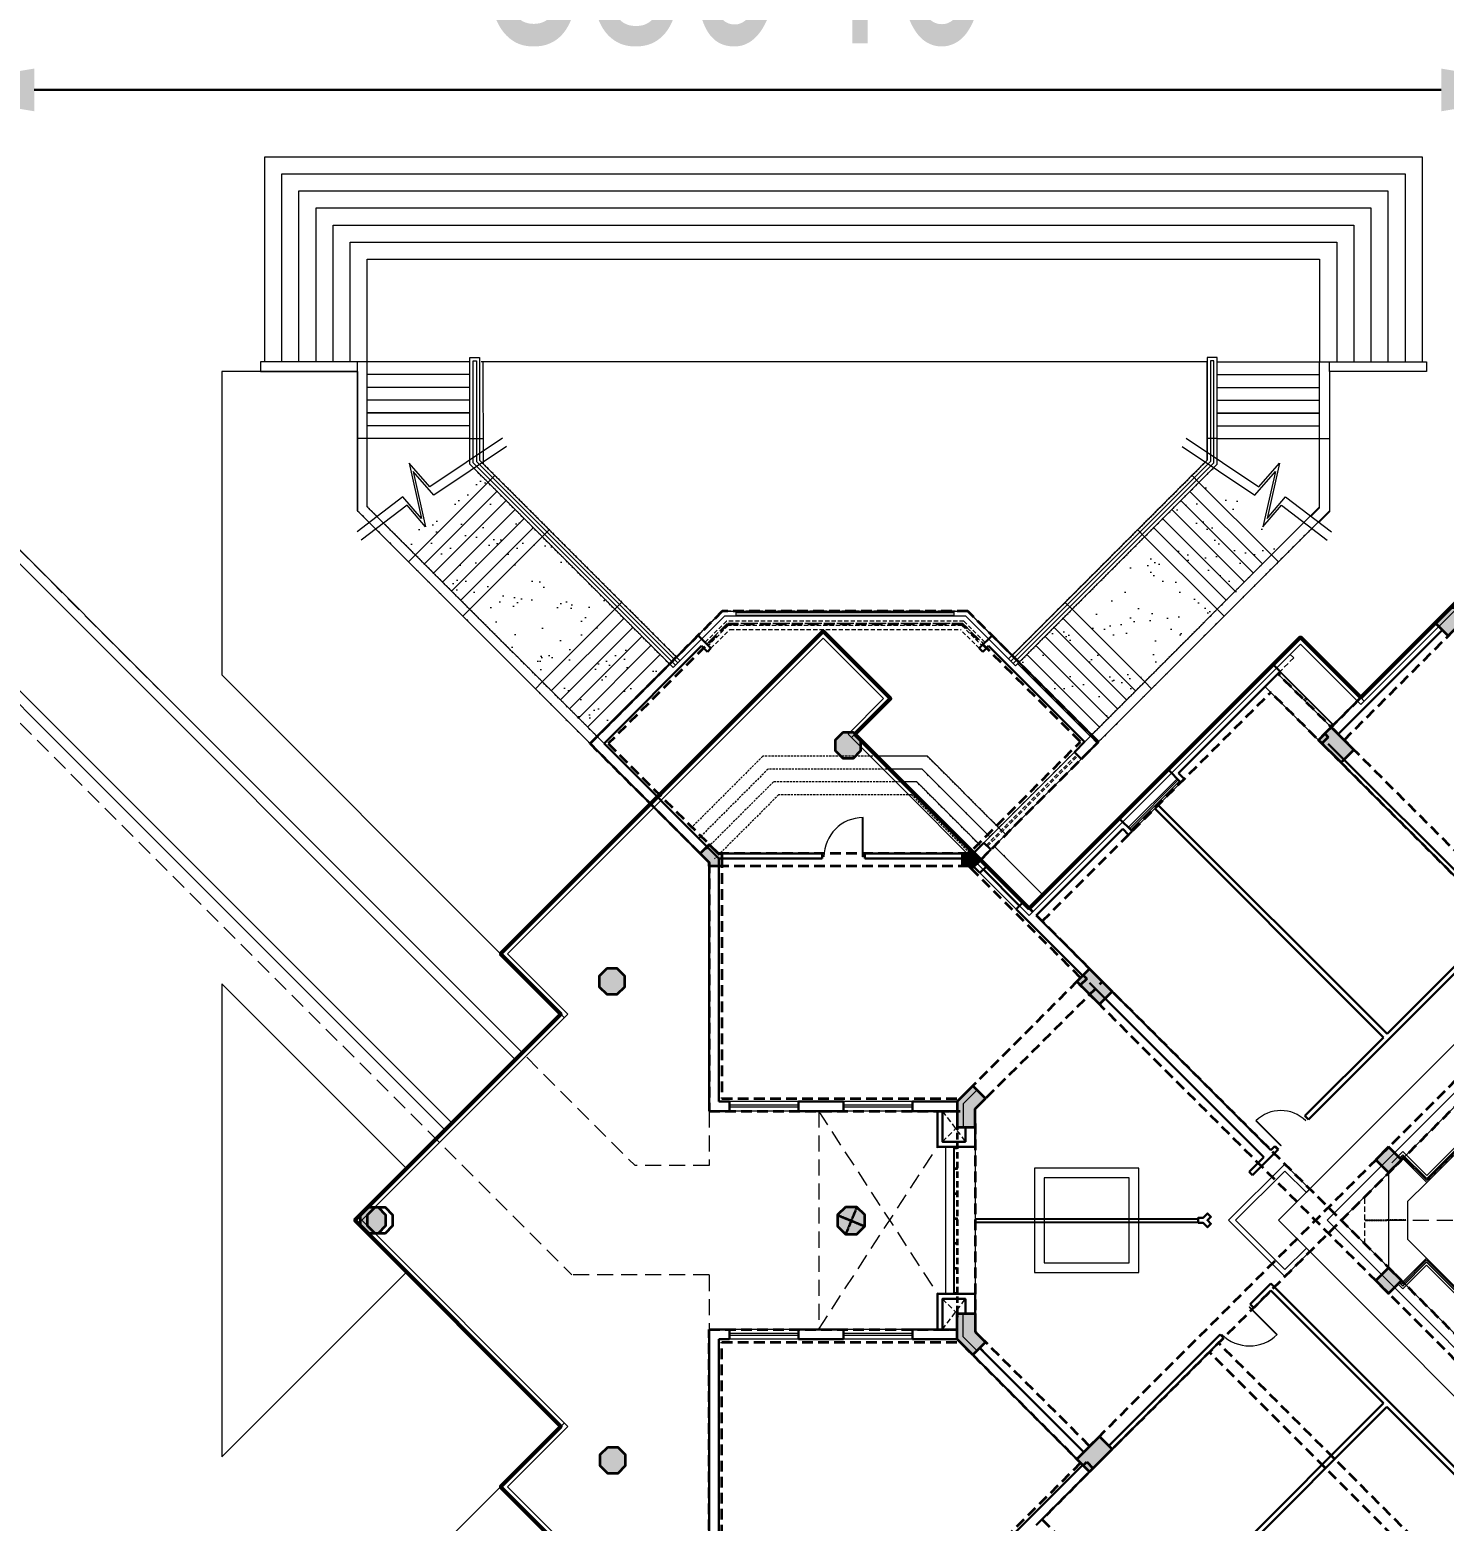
# Model space of a CAD drawing. Header units: inches. Extents: x 5542223 to 12533222, y 497239 to 5189502.
# Drawn here: x 7055711 to 7088826, y 2076613 to 2111526 of the extents above; entities that cross this region are included whole.
import ezdxf

# ---------------------------------------------------------------- set-up
doc = ezdxf.new("R2010")
doc.units = ezdxf.units.IN
doc.header["$MEASUREMENT"] = 0
for name, pattern in [('DASHED2', [0.375, 0.25, -0.125]), ('HIDDEN', [0.375, 0.25, -0.125]), ('HIDDEN2', [0.1875, 0.125, -0.0625]), ('HIDDENX2', [0.75, 0.5, -0.25])]:
    doc.linetypes.add(name, pattern=pattern)
doc.layers.get('0').update_dxf_attribs({"color": 1})
for name, color, linetype, lineweight in [('beam_primary', 7, 'HIDDENX2', 35), ('BlockSch', 7, 'Continuous', 30), ('C_ColHatch', 7, 'Continuous', 0), ('Column', 7, 'Continuous', 35), ('DOOR', 7, 'Continuous', 9), ('ELE', 7, 'Continuous', 13), ('Glass', 251, 'Continuous', 20), ('GLAZING', 7, 'Continuous', 13), ('landscape', 7, 'Continuous', 5), ('Level', 7, 'Continuous', 5), ('Low Wall', 7, 'Continuous', 25), ('Parapet', 253, 'Continuous', 9), ('PROJECTION', 7, 'HIDDEN', 18), ('Railling', 7, 'Continuous', 20), ('Ramp', 7, 'Continuous', 13), ('SchLandscape', 7, 'Continuous', 13), ('STAIR', 253, 'Continuous', 5), ('Stair_Projection', 7, 'HIDDEN2', 18), ('WALL', 7, 'Continuous', 30), ('WIN', 7, 'Continuous', 20)]:
    doc.layers.add(name, color=color, linetype=linetype, lineweight=lineweight)
doc.layers.add('BlkTAdmin', color=7, linetype='Continuous')
doc.layers.add('net', color=7, linetype='DASHED2')
doc.styles.add('NITIN', font='ARIALN.TTF', dxfattribs={"width": 0.75})
doc.dimstyles.new('Dim', dxfattribs={"dimtxt": 5000, "dimasz": 3000, "dimexe": 200, "dimexo": 100, "dimgap": 1000, "dimtad": 1, "dimtxsty": 'NITIN', "dimcen": 2.5, "dimdle": 2000, "dimclrd": 256, "dimclre": 256, "dimclrt": 256, "dimadec": 0, "dimazin": 0, "dimtfac": 1, "dimtmove": 0, "dimatfit": 3, "dimfxl": 1, "dimlwd": -1, "dimlwe": -1, "dimarcsym": 0})
doc.dimstyles.get("Standard").update_dxf_attribs({"dimtxt": 2.5, "dimasz": 2, "dimexe": 3, "dimexo": 5, "dimgap": 0.09, "dimtad": 1, "dimtoh": 1, "dimdec": 0, "dimzin": 0, "dimdsep": 46, "dimtxsty": 'Standard', "dimcen": 0.09, "dimclrd": 256, "dimclre": 256, "dimclrt": 256, "dimadec": 0, "dimazin": 0, "dimtfac": 1, "dimtdec": 4, "dimtofl": 0, "dimtmove": 0, "dimatfit": 3, "dimfxl": 1, "dimtvp": 500, "dimtolj": 1, "dimtzin": 0, "dimlwd": -1, "dimlwe": -1, "dimarcsym": 0})

# ---------------------------------------------------------------- blocks, each defined once
blk = doc.blocks.new('*D162')
at = {"layer": 'BlockSch', "ltscale": 0.1, "transparency": 16777216}
for p, q in [((7052817, 2110335), (7052817, 2109919)), ((7091757, 2110335), (7091757, 2109919)), ((7055817, 2110119), (7088757, 2110119))]:
    blk.add_line(p, q, dxfattribs=at)
for points in [[(7055817, 2110619), (7055817, 2109619), (7052817, 2110119)], [(7088757, 2110619), (7088757, 2109619), (7091757, 2110119)]]:
    blk.add_solid(points, dxfattribs=at)
at = {"layer": 'Defpoints', "color": 0, "ltscale": 0.1, "transparency": 16777216}
for p in [(7052817, 2110435), (7091757, 2110435), (7091757, 2110119)]:
    blk.add_point(p, dxfattribs=at)
at = {"layer": 'BlockSch', "ltscale": 0.1, "transparency": 16777216, "insert": (7072287, 2113672), "char_height": 5000, "attachment_point": 5, "style": 'NITIN'}
blk.add_mtext('38940', dxfattribs=at)
blk = doc.blocks.new('Door')
for p, q in [((0, 0.458), (0, 0.444)), ((0, 0.458), (0.917, 0.458)), ((0, 0.444), (0.917, 0.444))]:
    blk.add_line(p, q)
blk.add_arc((0, 0.458), 0.917, 270, 360)
blk = doc.blocks.new('COLUMN 750X425')
at = {"layer": 'beam_primary'}
blk.add_hatch(color=256, dxfattribs=at).paths.add_polyline_path([(-635, 212.5), (115, 212.5), (115, -212.5), (-635, -212.5)])
at = {"layer": 'Column'}
for p, q in [((0, 0), (0, 212.5)), ((115, 0), (0, 0))]:
    blk.add_line(p, q, dxfattribs=at)
blk.add_lwpolyline([(-635, 212.5), (115, 212.5), (115, -212.5), (-635, -212.5)], close=True, dxfattribs=at)
blk = doc.blocks.new('col450x615')
at = {"layer": 'C_ColHatch', "ltscale": 0.1}
blk.add_hatch(color=256, dxfattribs=at).paths.add_polyline_path([(-225, 225), (-225, -225), (225, -225), (225, 225)])
at = {"layer": 'Column', "ltscale": 0.1}
blk.add_lwpolyline([(-225, -225), (225, -225), (225, 225), (-225, 225)], close=True, dxfattribs=at)
blk = doc.blocks.new('Doorr')
for p, q in [((0, -0.458), (0, -0.444)), ((0, -0.444), (0.917, -0.444)), ((0, -0.458), (0.917, -0.458))]:
    blk.add_line(p, q)
blk.add_arc((0, -0.458), 0.917, 0, 90)
blk = doc.blocks.new('TerraceAdmin')
at = {"layer": 'Column', "color": 7}
blk.add_lwpolyline([(-63090, -17434), (-62914, -17258), (-62914, -17009), (-63090, -16833), (-63339, -16833), (-63515, -17009), (-63515, -17258), (-63339, -17434)], close=True, dxfattribs=at)
at = {"layer": 'landscape', "color": 7}
for p in [(-60882, 3067), (-56191, -4029)]:
    blk.add_line(p, (-60882, 662), dxfattribs=at)
blk.add_lwpolyline([(-43846, 2967), (-60818, 2967)], dxfattribs=at)
at = {"layer": 'Parapet', "color": 7, "ltscale": 0.1}
for p, q in [((-40252, -4897), (-40170, -4978)), ((-52094, -5751), (-52175, -5832)), ((-58978, -12309), (-58896, -12390)), ((-58978, -21957), (-58896, -21876))]:
    blk.add_line(p, q, dxfattribs=at)
at = {"layer": 'Parapet', "color": 7, "lineweight": 50, "ltscale": 0.1}
blk.add_lwpolyline([(-52838, -30925), (-60392, -23372), (-58978, -21957), (-63802, -17133), (-58978, -12309), (-60392, -10895), (-52838, -3341), (-51261, -4918), (-52094, -5751), (-48013, -9831), (-41666, -3483), (-40252, -4897), (-35354, -2), (-30458, -4897), (-29044, -3483), (-21704, -10822), (-23119, -12236), (-22300, -13055), (-24885, -15643), (-24885, -18623), (-22300, -21208), (-23120, -22029), (-21704, -23444), (-29044, -30784)], dxfattribs=at)
at = {"layer": 'Parapet', "color": 7, "ltscale": 0.1}
for points in [[(-52838, -30763), (-60229, -23372), (-58815, -21957), (-63639, -17133), (-58815, -12309), (-60229, -10895), (-52838, -3504), (-51424, -4918), (-52257, -5751), (-48013, -9994), (-41666, -3645), (-40252, -5060), (-35354, -164), (-30458, -5059), (-29044, -3645), (-21867, -10822), (-23281, -12236), (-22462, -13055), (-25000, -15595), (-25000, -18671), (-22463, -21208), (-23282, -22029), (-21867, -23444), (-26035, -27612)], [(-45446, -18356), (-45446, -15911), (-47891, -15911), (-47891, -18356), (-45446, -18356)], [(-41444, -16400), (-42028, -15816), (-43345, -17133), (-42028, -18450), (-41444, -17866), (-41526, -17785), (-42028, -18288), (-43183, -17133), (-42028, -15979), (-41526, -16482), (-41444, -16400)], [(-45677, -18127), (-45677, -16142), (-47662, -16142), (-47662, -18127), (-45677, -18127)]]:
    blk.add_lwpolyline(points, dxfattribs=at)
for points in [[(-42177, -17133), (-35355, -10311), (-28533, -17133), (-35355, -23955)], [(-35355, -22815), (-41037, -17133), (-35355, -11452), (-29674, -17133)], [(-35355, -22490), (-40711, -17133), (-35355, -11777), (-29999, -17133)]]:
    blk.add_lwpolyline(points, close=True, dxfattribs=at)
at = {"layer": 'STAIR', "color": 7, "ltscale": 0.6}
for p, q in [((-60042, -13374), (-80470, 7054)), ((-81340, 4954), (-61527, -14859))]:
    blk.add_line(p, q, dxfattribs=at)
at = {"layer": 'STAIR', "color": 7}
for p, q in [((-63512, 2967), (-66012, 2967)), ((-66012, 2967), (-66012, 2737)), ((-63742, 2737), (-63742, 2967)), ((-63512, -428), (-63512, 2967)), ((-61112, 567), (-61112, 3067)), ((-61112, 3067), (-60882, 3067)), ((-61037, 2992), (-60957, 2992)), ((-61037, 598), (-61037, 2992)), ((-60957, 2992), (-60957, 631)), ((-43616, 3067), (-43846, 3067)), ((-43846, 3067), (-43846, 662)), ((-43691, 2992), (-43771, 2992)), ((-43771, 2992), (-43771, 631)), ((-43691, 598), (-43691, 2992)), ((-43616, 567), (-43616, 3067)), ((-41216, -427), (-41216, 2967)), ((-41216, 2967), (-38716, 2967)), ((-40986, 2737), (-40986, 2967)), ((-38716, 2967), (-38716, 2737)), ((-66012, 2737), (-63742, 2737)), ((-63742, 2737), (-63742, -523)), ((-40986, 2737), (-40986, -522)), ((-38716, 2737), (-40986, 2737)), ((-63512, 1167), (-63742, 1167)), ((-61112, 1167), (-60801, 1167)), ((-43616, 1167), (-43846, 1167)), ((-41216, 1167), (-40986, 1167)), ((-56353, -4192), (-61112, 567)), ((-56300, -4139), (-61037, 598)), ((-56244, -4082), (-60957, 631)), ((-48496, -3992), (-43846, 662)), ((-43771, 631), (-48443, -4045)), ((-48387, -4101), (-43691, 598)), ((-48333, -4154), (-43616, 567)), ((-60688, 142), (-60525, 305)), ((-44040, 142), (-44202, 305)), ((-63742, -523), (-56881, -7384)), ((-56718, -7221), (-63512, -428)), ((-46583, -5798), (-41216, -427)), ((-40986, -522), (-46392, -5932)), ((-59415, -1131), (-59253, -968)), ((-45312, -1131), (-45475, -968)), ((-62385, -1554), (-62548, -1717)), ((-42342, -1554), (-42179, -1717)), ((-57719, -2828), (-57555, -2665)), ((-47009, -2829), (-47171, -2666)), ((-61113, -2827), (-61275, -2989)), ((-54876, -2991), (-54876, -2876)), ((-54876, -2903), (-49775, -2904)), ((-54876, -2963), (-49775, -2964)), ((-49775, -2992), (-49775, -2877)), ((-43615, -2828), (-43453, -2989)), ((-59416, -4525), (-59578, -4687)), ((-45311, -4525), (-45148, -4688)), ((-58144, -5798), (-58307, -5961)), ((-46583, -5798), (-49314, -8530)), ((-46393, -5933), (-49152, -8693)), ((-46583, -5798), (-46421, -5961)), ((-48725, -7941), (-48562, -8104)), ((-47696, -9514), (-48834, -8375))]:
    blk.add_line(p, q, dxfattribs=at)
for points in [[(-65912, 2967), (-65912, 7767), (-38816, 7767), (-38816, 2967)], [(-65512, 2967), (-65512, 7367), (-39216, 7367), (-39216, 2967)], [(-65112, 2967), (-65112, 6967), (-39616, 6967), (-39616, 2967)], [(-64712, 2967), (-64712, 6567), (-40016, 6567), (-40016, 2967)], [(-64312, 2967), (-64312, 6167), (-40416, 6167), (-40416, 2967)], [(-63912, 2967), (-63912, 5767), (-40816, 5767), (-40816, 2967)], [(-63512, 2967), (-63512, 5367), (-41216, 5367), (-41216, 2967)], [(-61112, 2967), (-63512, 2967)], [(-43616, 2967), (-41216, 2967)], [(-61112, 2667), (-63512, 2667)], [(-43616, 2667), (-41216, 2667)], [(-61112, 2367), (-63512, 2367)], [(-43616, 2367), (-41216, 2367)], [(-61112, 2067), (-63512, 2067)], [(-61112, 1767), (-63512, 1767)], [(-43616, 2067), (-41216, 2067)], [(-43616, 1767), (-41216, 1767)], [(-61112, 1467), (-63512, 1467)], [(-43616, 1467), (-41216, 1467)], [(-61112, 1167), (-63512, 1167)], [(-43616, 1167), (-41216, 1167)], [(-60688, 142), (-62385, -1554)], [(-44040, 142), (-42342, -1554)], [(-60476, -70), (-62173, -1766)], [(-60264, -282), (-61961, -1979)], [(-44464, -282), (-42766, -1979)], [(-44252, -70), (-42554, -1767)], [(-60052, -494), (-61749, -2191)], [(-44676, -494), (-42978, -2191)], [(-59839, -706), (-61537, -2403)], [(-59627, -919), (-61325, -2615)], [(-45100, -919), (-43402, -2615)], [(-44888, -707), (-43190, -2403)], [(-59415, -1131), (-61113, -2827)], [(-45312, -1131), (-43615, -2828)], [(-57719, -2828), (-59416, -4525)], [(-57507, -3041), (-59204, -4737)], [(-48333, -4154), (-49496, -2992), (-55152, -2991), (-56353, -4192)], [(-48415, -3910), (-49449, -2877), (-55200, -2876), (-56272, -3948)], [(-47221, -3041), (-45523, -4737)], [(-47009, -2829), (-45311, -4525)], [(-57295, -3253), (-58992, -4949)], [(-57083, -3465), (-58780, -5162)], [(-47645, -3465), (-45947, -5162)], [(-47433, -3253), (-45735, -4949)], [(-56870, -3677), (-58568, -5374)], [(-47857, -3677), (-46159, -5374)], [(-56658, -3889), (-58356, -5586)], [(-56446, -4102), (-58144, -5798)], [(-48281, -4102), (-46584, -5798)], [(-48069, -3890), (-46371, -5586)], [(-48725, -7941), (-50398, -6269), (-51576, -6269)], [(-48937, -8153), (-50522, -6569), (-51276, -6569)], [(-49149, -8365), (-50646, -6869), (-50976, -6869)]]:
    blk.add_lwpolyline(points, dxfattribs=at)
at = {"layer": 'STAIR', "color": 7, "ltscale": 0.6}
blk.add_lwpolyline([(-81435, 4724), (-61690, -15021), (-59880, -13211), (-80375, 7284), (-81435, 7284)], dxfattribs=at)
blk = doc.blocks.new('Admin')
at = {"layer": 'Column'}
for points in [[(25713, 13798), (25474, 13559), (25173, 13859), (25537, 14223), (26140, 14223), (26140, 13798)], [(11296, 11296), (11120, 11120), (11120, 10871), (11296, 10695), (11545, 10695), (11721, 10871), (11721, 11120), (11545, 11296)], [(8381, 8465), (8469, 8465), (8469, 8165), (8169, 8165), (8169, 8252), (7957, 8465), (8169, 8677)], [(14102, 8165), (14102, 8465), (14252, 8465), (14314, 8527), (14527, 8315), (14314, 8102), (14252, 8165)], [(5770, 5770), (5594, 5594), (5594, 5345), (5770, 5169), (6019, 5169), (6195, 5345), (6195, 5594), (6019, 5770)], [(14401, 2485), (14641, 2724), (14340, 3025), (13976, 2661), (13976, 2058), (14401, 2058)], [(176, 176), (0, 0), (0, -249), (176, -425), (425, -425), (601, -249), (601, 0), (425, 176)], [(11364, 187), (11177, 1), (11177, -263), (11364, -449), (11627, -449), (11814, -263), (11814, 1), (11627, 187)], [(14401, -2734), (14641, -2973), (14340, -3274), (13976, -2910), (13976, -2307), (14401, -2307)], [(5788, -5439), (5612, -5615), (5612, -5864), (5788, -6040), (6037, -6040), (6213, -5864), (6213, -5615), (6037, -5439)]]:
    blk.add_hatch(color=256, dxfattribs=at).paths.add_polyline_path(points)
at = {"layer": 'landscape'}
h = blk.add_hatch(dxfattribs=at)
h.set_pattern_fill('AR-SAND', color=256, scale=500, style=0)
h.set_pattern_definition([(322.5, (690997.15, 105131.7), (-31.4967, -963.4119), [0, -760, 0, -850, 0, -812.5]), (352.5, (690997.1, 105131.7), (884.8884, -1411.073), [0, -410, 0, -685, 0, -262.5]), (32.5, (690382.15, 105131.7), (1557.0709, -2.8295), [0, -250, 0, -900, 0, -1175]), (42.5, (690382.1, 105131.7), (1503.0633, -438.8378), [0, -125, 0, -590, 0, -675])])
h.paths.add_polyline_path([(7242, 12899), (5545, 11202), (1019, 15728), (1471, 16180), (1531, 16109), (1507, 16216), (2716, 17425)])
h = blk.add_hatch(dxfattribs=at)
h.set_pattern_fill('AR-SAND', color=256, scale=500, style=0)
h.set_pattern_definition([(217.5, (-668293.05, 105131.7), (31.4967, -963.4119), [0, -760, 0, -850, 0, -812.5]), (187.5, (-668293, 105131.7), (-884.8884, -1411.073), [0, -410, 0, -685, 0, -262.5]), (147.5, (-667678.05, 105131.7), (-1557.0709, -2.8295), [0, -250, 0, -900, 0, -1175]), (137.5, (-667678, 105131.7), (-1503.0633, -438.8378), [0, -125, 0, -590, 0, -675])])
h.paths.add_polyline_path([(15462, 12899), (17159, 11202), (21685, 15728), (21233, 16180), (21173, 16109), (21197, 16216), (19988, 17425)])
at = {"layer": 'beam_primary', "ltscale": 500}
for p, q in [((8477, 14134), (5382, 11039)), ((14228, 14133), (8477, 14134)), ((17286, 11077), (14228, 14133)), ((22434, 11120), (25537, 14223)), ((23035, 11120), (25713, 13798)), ((15663, 7178), (21375, 12890)), ((39567, -5412), (21484, 12672)), ((35325, 12234), (15964, -7127)), ((15965, 6877), (21320, 12235)), ((40681, -7127), (21320, 12235)), ((5382, 11039), (8169, 8252)), ((14527, 8315), (17286, 11077)), ((33610, 11120), (17078, -5412)), ((14252, 8465), (8381, 8465)), ((8169, 8252), (8169, 2431)), ((14252, 8165), (8469, 8165)), ((17078, 5764), (14527, 8315)), ((13976, 2661), (16778, 5463)), ((14399, 2485), (17379, 5464)), ((33610, -11369), (16777, 5464)), ((35325, -12483), (17608, 5234)), ((8169, 2431), (14044, 2431)), ((14401, 2146), (14401, -2395)), ((17078, -5412), (14399, -2734)), ((16927, -5863), (14099, -3034)), ((25451, -8353), (20094, -2996)), ((25238, -8565), (19882, -3209)), ((15964, -7127), (21320, -12483))]:
    blk.add_line(p, q, dxfattribs=at)
at = {"layer": 'beam_primary', "ltscale": 300}
for p, q in [((13631, 2431), (13988, 2431)), ((13976, 2146), (13976, -2395)), ((13631, -2680), (13988, -2680))]:
    blk.add_line(p, q, dxfattribs=at)
at = {"layer": 'beam_primary'}
for p, q in [((11627, 187), (11364, -449)), ((11186, -5), (11814, -263))]:
    blk.add_line(p, q, dxfattribs=at)
at = {"layer": 'beam_primary', "ltscale": 500}
for points in [[(16866, 5552), (14102, 8314), (16861, 11077), (14104, 13833), (8601, 13834), (5807, 11039), (8469, 8377), (8469, 2731), (14044, 2731)], [(15664, -7426), (14527, -8564), (17286, -11325), (14228, -14382), (8477, -14383), (5382, -11288), (8169, -8501), (8169, -2680), (13976, -2680)], [(16866, -5801), (14102, -8563), (16861, -11326), (14104, -14082), (8601, -14082), (5807, -11288), (8469, -8626), (8469, -2980), (14044, -2980)]]:
    blk.add_lwpolyline(points, dxfattribs=at)
at = {"layer": 'Column'}
blk.add_line((16940, -5550), (16777, -5713), dxfattribs=at)
at = {"layer": 'Column', "ltscale": 0.1}
for points in [[(25713, 13798), (25474, 13559), (25173, 13859), (25537, 14223), (26140, 14223), (26140, 13798)], [(14401, 2485), (14641, 2724), (14340, 3025), (13976, 2661), (13976, 2058), (14401, 2058)], [(14401, -2734), (14641, -2973), (14340, -3274), (13976, -2910), (13976, -2307), (14401, -2307)]]:
    blk.add_lwpolyline(points, close=True, dxfattribs=at)
at = {"layer": 'Column'}
for points in [[(11296, 11296), (11120, 11120), (11120, 10871), (11296, 10695), (11545, 10695), (11721, 10871), (11721, 11120), (11545, 11296)], [(8381, 8465), (8469, 8465), (8469, 8165), (8169, 8165), (8169, 8252), (7957, 8465), (8169, 8677)], [(5770, 5770), (5594, 5594), (5594, 5345), (5770, 5169), (6019, 5169), (6195, 5345), (6195, 5594), (6019, 5770)], [(176, 176), (0, 0), (0, -249), (176, -425), (425, -425), (601, -249), (601, 0), (425, 176)], [(11364, 187), (11177, 1), (11177, -263), (11364, -449), (11627, -449), (11814, -263), (11814, 1), (11627, 187)], [(5788, -5439), (5612, -5615), (5612, -5864), (5788, -6040), (6037, -6040), (6213, -5864), (6213, -5615), (6037, -5439)]]:
    blk.add_lwpolyline(points, close=True, dxfattribs=at)
for points in [[(14102, 8165), (14102, 8465), (14252, 8465), (14314, 8527), (14527, 8315), (14314, 8102), (14252, 8165), (14102, 8165)], [(14152, 8265), (14102, 8315), (14102, 8315)]]:
    blk.add_lwpolyline(points, dxfattribs=at)
at = {"layer": 'ELE', "ltscale": 0.1}
for points in [[(14440, 2925), (14118, 2602), (14118, 2058)], [(14440, -3174), (14118, -2851), (14118, -2307)]]:
    blk.add_lwpolyline(points, dxfattribs=at)
at = {"layer": 'Glass', "linetype": 'DASHED2', "ltscale": 400}
for p, q in [((8594, 13848), (8112, 13366)), ((8615, 13798), (8147, 13330)), ((14110, 13848), (8594, 13848)), ((14089, 13798), (8615, 13798)), ((14089, 13798), (14557, 13330)), ((14110, 13848), (14592, 13366)), ((14659, 8659), (16780, 10780)), ((14685, 8633), (16807, 10754))]:
    blk.add_line(p, q, dxfattribs=at)
at = {"layer": 'Glass', "ltscale": 3}
for p, q in [((21527, 12717), (22779, 11465)), ((21538, 12727), (22789, 11476)), ((18012, 9042), (19154, 10184)), ((18039, 9016), (19181, 10158)), ((14583, 8082), (15431, 7233)), ((14597, 8096), (15445, 7247)), ((10260, 2571), (8645, 2571)), ((10260, 2521), (8645, 2521)), ((12933, 2571), (11318, 2571)), ((12933, 2521), (11318, 2521)), ((13898, -1849), (13898, 1600)), ((13898, 1600), (13913, 1600)), ((13913, -1849), (13913, 1600)), ((13898, -1849), (13913, -1849)), ((10260, -2770), (8645, -2770)), ((12933, -2770), (11318, -2770)), ((10260, -2820), (8645, -2820)), ((12933, -2820), (11318, -2820))]:
    blk.add_line(p, q, dxfattribs=at)
for points in [[(27035, 3992), (26829, 3786), (27386, 3229), (24969, 812), (24412, 1369), (24353, 1310)], [(27038, 3988), (26836, 3786), (27393, 3229), (24969, 805), (24412, 1362), (24356, 1306)], [(24326, -1579), (24409, -1662), (24965, -1106), (27334, -3474), (26777, -4031), (27011, -4265)], [(24329, -1576), (24409, -1655), (24965, -1099), (27341, -3474), (26784, -4031), (27014, -4261)]]:
    blk.add_lwpolyline(points, dxfattribs=at)
at = {"layer": 'GLAZING'}
for points in [[(21554, 12690), (21527, 12717), (21483, 12672), (21509, 12646)], [(22166, 12078), (22140, 12104), (22095, 12060), (22122, 12033)], [(22779, 11465), (22752, 11492), (22708, 11447), (22735, 11421)], [(13976, 1561), (13976, 1598), (13913, 1598), (13913, 1561)], [(13976, 1101), (13976, 1063), (13913, 1063), (13913, 1101)], [(13976, 518), (13976, 481), (13913, 481), (13913, 518)], [(13976, -64), (13976, -102), (13913, -102), (13913, -64)], [(13976, -647), (13976, -685), (13913, -685), (13913, -647)], [(13976, -1230), (13976, -1267), (13913, -1267), (13913, -1230)], [(13976, -1811), (13976, -1849), (13913, -1849), (13913, -1811)]]:
    blk.add_lwpolyline(points, close=True, dxfattribs=at)
at = {"layer": 'Level', "linetype": 'DASHED2', "ltscale": 400}
for p, q in [((7910, 13567), (8476, 14133)), ((14228, 14133), (8476, 14133)), ((14794, 13567), (14228, 14133)), ((8572, 13903), (8073, 13404)), ((8211, 13267), (8652, 13708)), ((14133, 13903), (8572, 13903)), ((8652, 13708), (14052, 13708)), ((14493, 13267), (14052, 13708)), ((14133, 13903), (14631, 13404)), ((16722, 10838), (14601, 8717)), ((14765, 8553), (16886, 10674))]:
    blk.add_line(p, q, dxfattribs=at)
at = {"layer": 'Level'}
blk.add_line((24076, 985), (24076, -1235), dxfattribs=at)
blk.add_lwpolyline([(24969, 765), (24523, 318), (24523, -567), (24965, -1010)], dxfattribs=at)
at = {"layer": 'Low Wall'}
for p, q in [((14398, -89), (19617, -89)), ((14398, -164), (19617, -164))]:
    blk.add_line(p, q, dxfattribs=at)
at = {"layer": 'PROJECTION', "ltscale": 1500}
for p, q in [((-17184, 24777), (6437, 1156)), ((-18307, 21855), (4953, -1404)), ((8169, 2423), (8169, 1156)), ((10735, 2423), (10735, -2672)), ((10735, 2423), (13516, -1849)), ((10735, -2672), (13516, 1600)), ((8169, 1156), (6437, 1156)), ((23520, -124), (33126, -124)), ((8169, -1404), (4953, -1404)), ((8169, -1404), (8169, -2672))]:
    blk.add_line(p, q, dxfattribs=at)
at = {"layer": 'PROJECTION', "ltscale": 500}
for p, q in [((21693, 13208), (21320, 12835)), ((21856, 13045), (21483, 12672)), ((21857, 13045), (21694, 13207)), ((13631, 2431), (14171, 1715)), ((13631, 1715), (13976, 2058)), ((13631, -2680), (14171, -1964)), ((13631, -1964), (13976, -2307))]:
    blk.add_line(p, q, dxfattribs=at)
for points in [[(24073, -1232), (23520, -678), (23520, 428), (24413, 1321), (24969, 765), (27433, 3229)], [(27430, -3474), (24965, -1010), (24409, -1567), (24373, -1532)]]:
    blk.add_lwpolyline(points, dxfattribs=at)
at = {"layer": 'Railling', "ltscale": 0.1}
blk.add_lwpolyline([(26830, 3902), (26714, 3786), (27271, 3229), (24969, 927), (24412, 1484), (24149, 1221)], dxfattribs=at)
at = {"layer": 'Railling'}
for points in [[(27014, 4012), (26788, 3786), (27345, 3229), (24969, 853), (24412, 1410), (24332, 1330)], [(27058, 3968), (26876, 3786), (27433, 3229), (24969, 765), (24412, 1322), (24377, 1286)], [(24373, -1532), (24409, -1567), (24965, -1010), (27430, -3474), (26873, -4031), (27058, -4217)], [(24292, -1613), (24409, -1730), (24965, -1173), (27267, -3474), (26710, -4031), (26977, -4298)], [(24353, -1552), (24409, -1608), (24965, -1051), (27389, -3474), (26832, -4031), (27038, -4237)]]:
    blk.add_lwpolyline(points, dxfattribs=at)
at = {"layer": 'STAIR'}
for p, q in [((166, 19975), (-2334, 19975)), ((-2334, 19975), (-2334, 19745)), ((166, 16581), (166, 19975)), ((2566, 17676), (2566, 20075)), ((2566, 20075), (2796, 20075)), ((2641, 20000), (2721, 20000)), ((2641, 17726), (2641, 20000)), ((2721, 20000), (2721, 17780)), ((2796, 20075), (2796, 17830)), ((20062, 20075), (19832, 20075)), ((19832, 20075), (19832, 17857)), ((19987, 20000), (19907, 20000)), ((19907, 20000), (19907, 17806)), ((19987, 17753), (19987, 20000)), ((20062, 17702), (20062, 20075)), ((22462, 16557), (22462, 19975)), ((22462, 19975), (24962, 19975)), ((24962, 19975), (24962, 19745)), ((-2334, 19745), (-64, 19745)), ((-64, 19745), (-64, 16486)), ((22692, 19745), (22692, 16461)), ((24962, 19745), (22692, 19745)), ((2641, 17606), (2641, 17606)), ((22264, 16358), (22462, 16557)), ((22692, 16461), (22459, 16228))]:
    blk.add_line(p, q, dxfattribs=at)
for points in [[(-2234, 19975), (-2234, 24775), (24862, 24775), (24862, 19975)], [(-1834, 19975), (-1834, 24375), (24462, 24375), (24462, 19975)], [(-1434, 19975), (-1434, 23975), (24062, 23975), (24062, 19975)], [(-1034, 19975), (-1034, 23575), (23662, 23575), (23662, 19975)], [(-634, 19975), (-634, 23175), (23262, 23175), (23262, 19975)], [(-234, 19975), (-234, 22775), (22862, 22775), (22862, 19975)], [(166, 19975), (166, 22375), (22462, 22375), (22462, 19975)], [(2566, 19975), (166, 19975)], [(19832, 19975), (2860, 19975)], [(20062, 19975), (22462, 19975)], [(2566, 19675), (166, 19675)], [(20062, 19675), (22462, 19675)], [(2566, 19375), (166, 19375)], [(20062, 19375), (22462, 19375)], [(2566, 19075), (166, 19075)], [(20062, 19075), (22462, 19075)], [(2566, 18775), (166, 18775)], [(20062, 18775), (22462, 18775)], [(3330, 18189), (1628, 17047), (1143, 17600), (1436, 16305), (1001, 16814), (-70, 15997)], [(2566, 18475), (166, 18475)], [(2566, 18175), (166, 18175)], [(19337, 18189), (21039, 17047), (21524, 17600), (21231, 16305), (21666, 16814), (22737, 15997)], [(20062, 18475), (22462, 18475)], [(20062, 18175), (22462, 18175)], [(3425, 17993), (1723, 16852), (1238, 17405), (1531, 16109), (1096, 16618), (25, 15801)], [(19242, 17993), (20944, 16852), (21429, 17405), (21136, 16109), (21571, 16618), (22642, 15801)], [(7611, 13267), (5489, 11146)]]:
    blk.add_lwpolyline(points, dxfattribs=at)
at = {"layer": 'Stair_Projection', "ltscale": 400}
for p, q in [((7405, 13061), (2855, 17611)), ((19802, 17641), (15263, 13099)), ((15425, 12936), (19983, 17496)), ((-64, 16486), (211, 16211)), ((395, 16352), (166, 16581)), ((5545, 11202), (547, 16200)), ((22097, 16217), (17123, 11239)), ((22282, 16076), (17286, 11077)), ((363, 16059), (5382, 11039)), ((9423, 10738), (7716, 9031)), ((13280, 10738), (9423, 10738)), ((14953, 9066), (13280, 10738)), ((9547, 10438), (7928, 8819)), ((9672, 10138), (8084, 8551)), ((13155, 10438), (9547, 10438)), ((13031, 10138), (9672, 10138)), ((14528, 8642), (13031, 10138)), ((14741, 8854), (13155, 10438)), ((9796, 9838), (8297, 8339)), ((12907, 9838), (9796, 9838)), ((14316, 8430), (12907, 9838)), ((14845, 8633), (15982, 7495))]:
    blk.add_line(p, q, dxfattribs=at)
for points in [[(19832, 17857), (19832, 19975), (2796, 19975), (2796, 17830)], [(7242, 12899), (2661, 17480)], [(2855, 17611), (7405, 13061), (8477, 14134), (14228, 14133), (15263, 13099), (19802, 17641)]]:
    blk.add_lwpolyline(points, dxfattribs=at)
at = {"layer": 'WALL', "ltscale": 3}
for p, q in [((22734, 11421), (25173, 13860)), ((22897, 11258), (25336, 13697)), ((14665, -3274), (14503, -3111))]:
    blk.add_line(p, q, dxfattribs=at)
at = {"layer": 'WALL'}
for p, q in [((5382, 11039), (7910, 13567)), ((7992, 13323), (5708, 11039)), ((7910, 13567), (8211, 13267)), ((8129, 13185), (7992, 13323)), ((14794, 13567), (14493, 13267)), ((14575, 13185), (14713, 13323)), ((16960, 11077), (14713, 13323)), ((17286, 11076), (14794, 13567)), ((8211, 13267), (8129, 13185)), ((14493, 13267), (14575, 13185)), ((21538, 12727), (21375, 12890)), ((5382, 11039), (8169, 8252)), ((5708, 11039), (8399, 8348)), ((16722, 10838), (16960, 11077)), ((16885, 10675), (16722, 10838)), ((15826, 7015), (17852, 9041)), ((10817, 8465), (8381, 8465)), ((10817, 8465), (10817, 8350)), ((14252, 8465), (11817, 8465)), ((11817, 8465), (11817, 8350)), ((14364, 8477), (14602, 8716)), ((14765, 8553), (14602, 8716)), ((8169, 8252), (8169, 2431)), ((10817, 8350), (8381, 8350)), ((8399, 8348), (8399, 2661)), ((14252, 8350), (11817, 8350)), ((14671, 8170), (14508, 8007)), ((15357, 7159), (15520, 7322)), ((15357, 7159), (16915, 5601)), ((17077, 5764), (15826, 7015)), ((8169, -8501), (8169, -2680)), ((8399, -8597), (8399, -2910)), ((16777, -5713), (16940, -5550))]:
    blk.add_line(p, q, dxfattribs=at)
at = {"layer": 'WALL', "ltscale": 0.6}
for p, q in [((18913, 10427), (21375, 12890)), ((19157, 10346), (21538, 12727)), ((18602, 9515), (23959, 4158)), ((18683, 9596), (24040, 4239)), ((24040, 4239), (25880, 6079)), ((22200, 2237), (25898, 5935)), ((22118, 2318), (23959, 4158)), ((22118, 2318), (22200, 2237)), ((21492, 1530), (20894, 933)), ((21410, 1611), (21320, 1521)), ((21320, -1607), (20839, -2088)), ((25970, -6257), (21320, -1607)), ((20921, -2170), (20839, -2088)), ((23958, -4408), (21320, -1770)), ((20132, -2795), (17526, -5401)), ((20214, -2877), (20132, -2795)), ((18602, -9764), (23958, -4408)), ((18683, -9845), (24039, -4489)), ((25888, -6338), (24039, -4489))]:
    blk.add_line(p, q, dxfattribs=at)
at = {"layer": 'WALL', "ltscale": 0.5}
for p, q in [((17286, 11076), (16885, 10675)), ((26677, 6878), (22593, 10961)), ((26749, 6950), (22665, 11033)), ((19213, 10127), (18913, 10427)), ((19294, 10208), (19157, 10345)), ((19294, 10208), (19213, 10127)), ((17771, 9285), (15663, 7178)), ((18071, 8985), (17771, 9285)), ((17990, 8904), (17853, 9041)), ((18071, 8985), (17990, 8904)), ((14765, 8553), (14527, 8315)), ((14508, 8007), (14363, 8151)), ((14671, 8170), (14527, 8315)), ((15663, 7178), (15520, 7322)), ((17159, 5682), (15827, 7015)), ((21320, 1521), (17077, 5764)), ((21157, 1358), (17077, 5439)), ((8399, 2661), (8645, 2661)), ((8645, 2431), (8645, 2661)), ((10260, 2431), (10260, 2661)), ((10260, 2661), (11318, 2661)), ((11318, 2431), (11318, 2661)), ((12933, 2431), (12933, 2661)), ((12933, 2661), (13988, 2661)), ((8169, 2431), (8645, 2431)), ((10260, 2431), (11318, 2431)), ((12933, 2431), (13516, 2431)), ((13631, 2431), (13988, 2431)), ((21320, -1770), (20921, -2170)), ((8169, -2680), (8645, -2680)), ((8645, -2680), (8645, -2910)), ((10260, -2680), (11318, -2680)), ((10260, -2680), (10260, -2910)), ((11318, -2680), (11318, -2910)), ((12933, -2680), (12933, -2910)), ((12933, -2680), (13516, -2680)), ((13631, -2680), (13988, -2680)), ((8399, -2910), (8645, -2910)), ((10260, -2910), (11318, -2910)), ((12933, -2910), (13988, -2910)), ((14501, -3112), (16940, -5550)), ((20214, -2877), (16996, -6094)), ((14339, -3274), (16777, -5713)), ((16915, -5850), (15153, -7613)), ((17078, -6013), (15826, -7264))]:
    blk.add_line(p, q, dxfattribs=at)
at = {"layer": 'WALL', "lineweight": 35, "ltscale": 0.6}
blk.add_line((21410, 1611), (21492, 1530), dxfattribs=at)
at = {"layer": 'WALL', "ltscale": 0.1}
for p in [(21157, 1358), (20894, 933)]:
    blk.add_line(p, (20813, 1014), dxfattribs=at)
at = {"layer": 'WALL'}
for points in [[(13516, 2431), (13516, 1600), (14401, 1600), (14401, 2060)], [(13631, 2431), (13631, 1715), (14171, 1715), (14171, 2060)], [(13516, -2680), (13516, -1849), (14401, -1849), (14401, -2309)], [(13631, -2680), (13631, -1964), (14171, -1964), (14171, -2309)]]:
    blk.add_lwpolyline(points, dxfattribs=at)
at = {"layer": 'WALL', "ltscale": 0.5}
blk.add_lwpolyline([(19617, -182), (19617, -67), (19732, -67), (19837, 38), (19918, -43), (19837, -124), (19918, -206), (19837, -287), (19732, -182), (19617, -182)], dxfattribs=at)
at = {"layer": 'WIN', "ltscale": 3}
for p, q in [((21483, 12672), (22735, 11421)), ((21183, 12371), (22434, 11120)), ((17769, 9285), (18911, 10427)), ((17981, 9073), (19123, 10215)), ((18070, 8985), (19212, 10127)), ((14671, 8170), (15520, 7322)), ((14508, 8007), (15357, 7159)), ((10260, 2661), (8645, 2661)), ((12933, 2661), (11318, 2661)), ((10260, 2431), (8645, 2431)), ((12933, 2431), (11318, 2431)), ((13701, 1600), (13701, -1849)), ((13898, 1600), (13898, -1849)), ((14401, 1600), (14401, -1849)), ((10260, -2680), (8645, -2680)), ((12933, -2680), (11318, -2680)), ((10260, -2910), (8645, -2910)), ((12933, -2910), (11318, -2910))]:
    blk.add_line(p, q, dxfattribs=at)
at = {"layer": 'Column'}
for p, rotation in [((22666, 11189), 135), ((17009, 5532), 135), ((17009, -5781), 225)]:
    blk.add_blockref('COLUMN 750X425', p, dxfattribs=dict(at, rotation=rotation))
at = {"layer": 'Column', "xscale": 0.9444444444518924, "yscale": 0.9444444444961844, "zscale": 0.9444444444445667, "rotation": 225}
for p in [(24076, 1293), (24076, -1535)]:
    blk.add_blockref('col450x615', p, dxfattribs=at)
at = {"layer": 'DOOR', "ltscale": 0.1, "zscale": 1000}
for p, xscale, yscale, rotation in [((11317, 8387), 1000, 1000, 90), ((14888, -8063), -999.9999999999836, 999.9999999999999, 315)]:
    blk.add_blockref('Doorr', p, dxfattribs=dict(at, xscale=xscale, yscale=yscale, rotation=rotation))
at = {"layer": 'DOOR', "ltscale": 0.6}
for p, xscale, yscale, zscale, rotation in [((21846, 1912), 900.0000000000182, 900.0000000000002, 900, 135.0000000000105), ((20497, -2472), 999.9999999999836, 999.9999999999999, 1000, 315)]:
    blk.add_blockref('Door', p, dxfattribs=dict(at, xscale=xscale, yscale=yscale, zscale=zscale, rotation=rotation))
at = {"layer": 'net'}
blk.add_leader([(24486, -118), (23520, -132)], dimstyle='Standard', dxfattribs=at)

msp = doc.modelspace()

# ---------------------------------------------------------------- linework, layer by layer
msp.add_circle((6864263.374, 1819279.277), 1322040.52)
at = {"layer": 'SchLandscape', "ltscale": 0.1}
msp.add_lwpolyline([(7078710.269, 2096878.56), (7083279.584, 2101450.583), (7083279.584, 2103755.338), (7066320.192, 2103755.338), (7066326.028, 2101367.715), (7070852.207, 2096841.535), (7071924.283, 2097913.611), (7077675.482, 2097913.108)], close=True, dxfattribs=at)
for points in [[(7066733.124, 2089894.025), (7070244.095, 2093404.996), (7063383.135, 2100265.956), (7063383.135, 2103525.338), (7060204.779, 2103525.338), (7060204.779, 2096422.37), (7066733.124, 2089894.025)], [(7064533.082, 2084865.555), (7060204.779, 2089193.859), (7060204.779, 2078117.292)], [(7060204.779, 2078117.292), (7064533.082, 2082445.595)], [(7063383.135, 2058655.812), (7063383.135, 2067045.194), (7070244.095, 2073906.155), (7066733.124, 2077417.126), (7060204.779, 2070888.78), (7060204.779, 2058655.812), (7063383.135, 2058655.812)]]:
    msp.add_lwpolyline(points, dxfattribs=at)

# ---------------------------------------------------------------- block references
at = {"layer": 'BlkTAdmin', "color": 6, "lineweight": 50}
msp.add_blockref('TerraceAdmin', (7127125.133, 2100788.772), dxfattribs=at)
at = {"layer": 'Ramp'}
msp.add_blockref('Admin', (7063447.581, 2083780.055), dxfattribs=at)

# ---------------------------------------------------------------- dimensions: what is measured, and where the dimension line sits
at = {"layer": 'BlockSch', "ltscale": 0.1}
dim = msp.add_linear_dim(base=(7091757.133, 2110119.322), p1=(7052817.133, 2110435.086), p2=(7091757.133, 2110435.086), dimstyle='Dim', dxfattribs=at)
dim.commit()
dim.dimension.update_dxf_attribs({"geometry": '*D162', "text_midpoint": (7072287.133, 2113672.187)})

doc.saveas('drawing.dxf')
